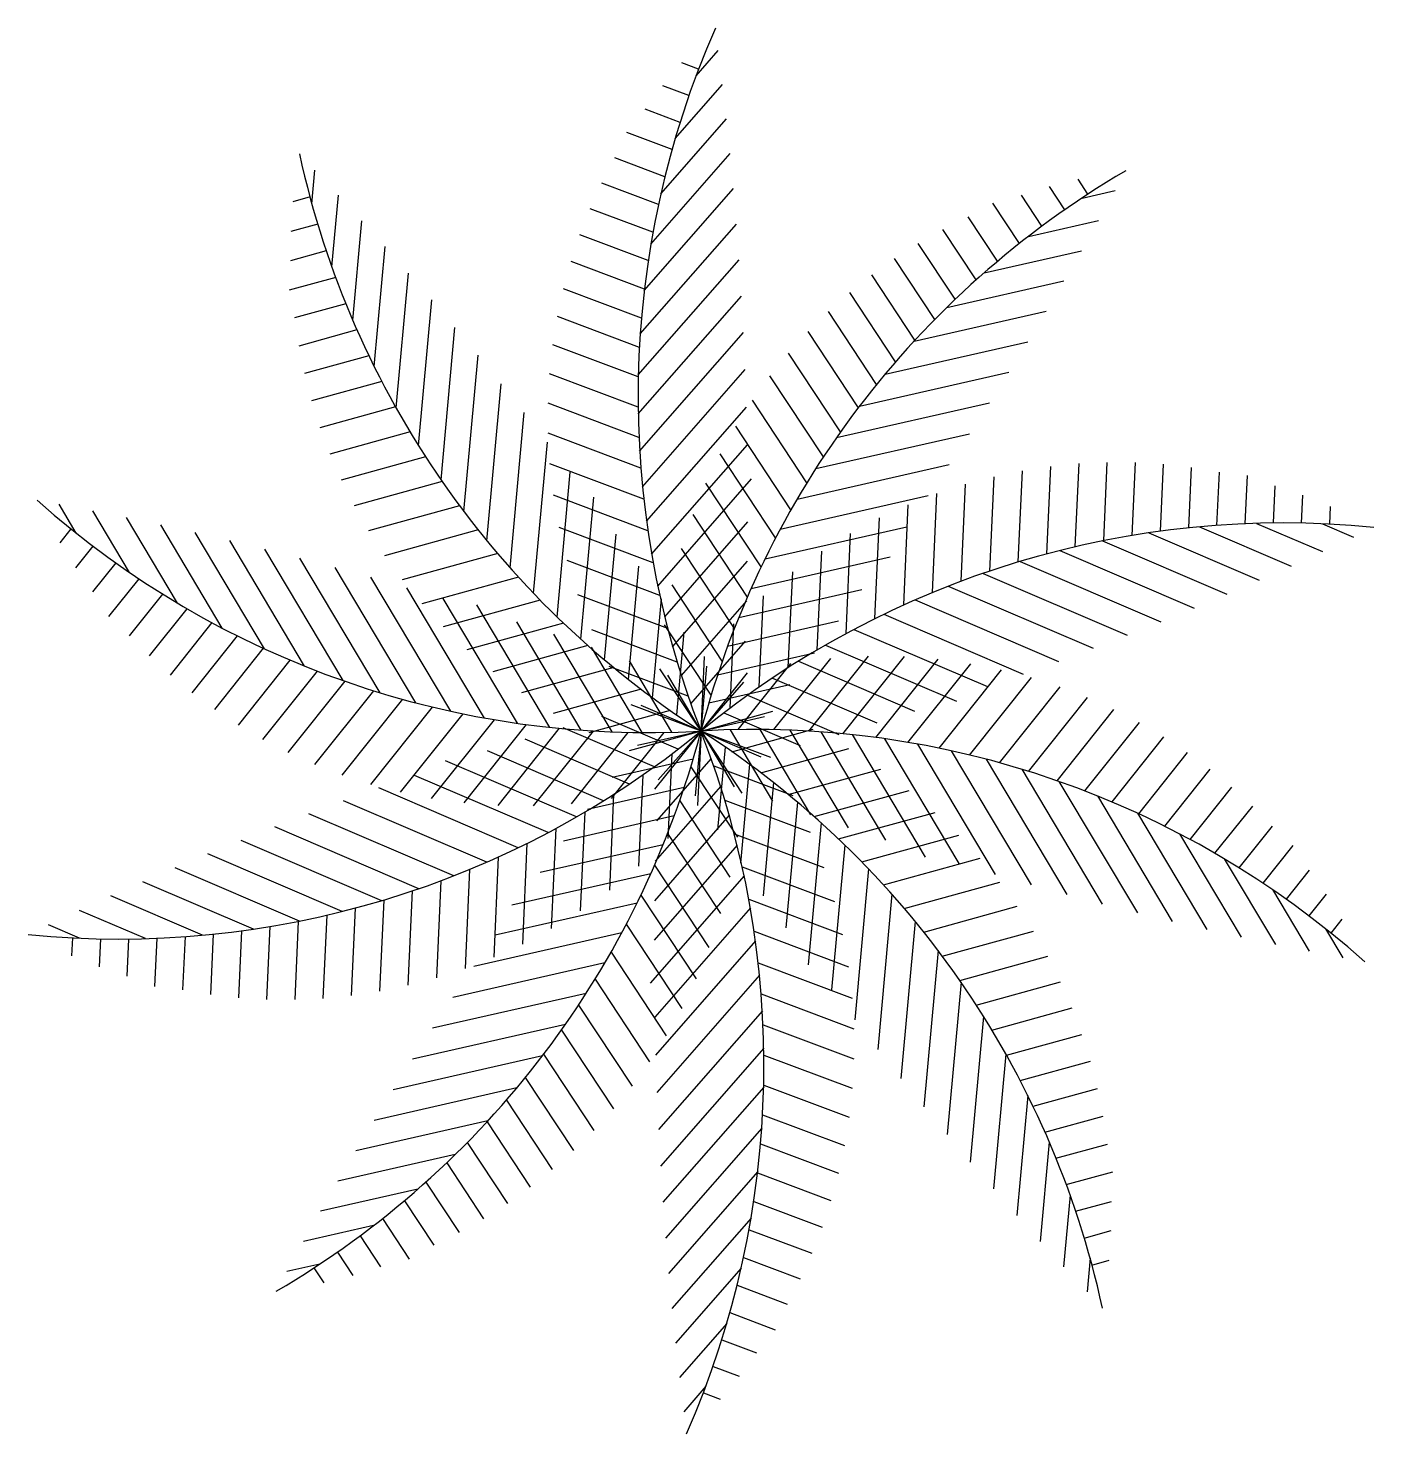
# Model space of a CAD drawing. Header units: millimetres. Extents: x -4017 to 59953, y -688 to 66564.
# Drawn here: x 12574 to 13869, y 23827 to 25180 of the extents above; entities that cross this region are included whole.
import ezdxf

# ---------------------------------------------------------------- set-up
doc = ezdxf.new("R2010")
doc.units = ezdxf.units.MM

# ---------------------------------------------------------------- blocks, each defined once
blk = doc.blocks.new('A$C23565D86')
for p, q in [((0.6428, 1.3069), (0.6642, 1.3314)), ((0.6452, 1.3133), (0.6291, 1.3193)), ((0.6359, 1.2879), (0.6108, 1.2973)), ((0.6227, 1.2466), (0.6683, 1.2986)), ((0.6274, 1.2621), (0.594, 1.2747)), ((0.6089, 1.1934), (0.6721, 1.2656)), ((0.6197, 1.2361), (0.5761, 1.2525)), ((0.5993, 1.145), (0.6756, 1.2321)), ((0.6128, 1.2098), (0.5647, 1.2279)), ((0.2731, 1.1837), (0.276, 1.2161)), ((1.02, 1.193), (1.0105, 1.2074)), ((0.2923, 1.1231), (0.2986, 1.192)), ((0.6066, 1.1832), (0.5522, 1.2037)), ((0.5929, 1.1004), (0.6788, 1.1984)), ((0.9756, 1.1621), (0.9559, 1.1919)), ((0.9976, 1.1779), (0.9828, 1.2003)), ((1.0143, 1.1893), (1.046, 1.1965)), ((0.2713, 1.1903), (0.2547, 1.1857)), ((0.6013, 1.1563), (0.5409, 1.179)), ((0.954, 1.1456), (0.9284, 1.1845)), ((0.2787, 1.1642), (0.2528, 1.1571)), ((0.3124, 1.0719), (0.3211, 1.1675)), ((0.5891, 1.0585), (0.6817, 1.1643)), ((0.933, 1.1284), (0.9047, 1.1713)), ((0.9626, 1.1523), (1.0301, 1.1676)), ((0.5968, 1.1291), (0.5311, 1.1538)), ((0.9124, 1.1105), (0.8803, 1.1591)), ((0.287, 1.1384), (0.2525, 1.1289)), ((0.3331, 1.0272), (0.3436, 1.1425)), ((0.8922, 1.0919), (0.8567, 1.1457)), ((0.9201, 1.1174), (1.0137, 1.1386)), ((0.5931, 1.1016), (0.5225, 1.1281)), ((0.5872, 1.019), (0.6843, 1.1298)), ((0.8726, 1.0725), (0.8339, 1.1311)), ((0.296, 1.1129), (0.2511, 1.1005)), ((0.3542, 0.9873), (0.366, 1.1171)), ((0.8534, 1.0524), (0.8119, 1.1153)), ((0.884, 1.0839), (0.9969, 1.1095)), ((0.5902, 1.0738), (0.5153, 1.1019)), ((0.8348, 1.0316), (0.7907, 1.0984)), ((0.3059, 1.0875), (0.2564, 1.0739)), ((0.3756, 0.9512), (0.3884, 1.0912)), ((0.5871, 0.9815), (0.6866, 1.095)), ((0.5883, 1.0456), (0.5094, 1.0752)), ((0.8166, 1.0099), (0.7702, 1.0802)), ((0.8526, 1.0515), (0.9797, 1.0803)), ((0.3165, 1.0624), (0.2604, 1.0469)), ((0.3974, 0.9181), (0.4107, 1.0648)), ((0.5885, 0.9457), (0.6885, 1.0598)), ((0.799, 0.9875), (0.7506, 1.0608)), ((0.5872, 1.0171), (0.505, 1.048)), ((0.8248, 1.0199), (0.962, 1.051)), ((0.328, 1.0375), (0.2659, 1.0203)), ((0.4193, 0.8877), (0.433, 1.038)), ((0.7819, 0.9642), (0.7318, 1.0401)), ((0.587, 0.9882), (0.5019, 1.0202)), ((0.5912, 0.9114), (0.6901, 1.0242)), ((0.7654, 0.9401), (0.7139, 1.0181)), ((0.8001, 0.989), (0.9438, 1.0217)), ((0.3404, 1.0128), (0.2727, 0.9942)), ((0.4415, 0.8595), (0.4553, 1.0106)), ((0.3536, 0.9884), (0.2809, 0.9683)), ((0.5878, 0.959), (0.5004, 0.9919)), ((0.5951, 0.8784), (0.6913, 0.9882)), ((0.7494, 0.9152), (0.697, 0.9947)), ((0.778, 0.9587), (0.9252, 0.9921)), ((0.4639, 0.8334), (0.4775, 0.9828)), ((0.3676, 0.9642), (0.2904, 0.9429)), ((0.5896, 0.9294), (0.5004, 0.963)), ((0.7341, 0.8892), (0.681, 0.9698)), ((0.7581, 0.9289), (0.906, 0.9625)), ((0.4864, 0.809), (0.4997, 0.9544)), ((0.6, 0.8466), (0.6922, 0.9518)), ((0.3826, 0.9402), (0.3014, 0.9179)), ((0.7194, 0.8623), (0.6661, 0.9432)), ((1.0078, 0.8537), (1.0114, 0.9337)), ((1.0351, 0.8596), (1.0385, 0.9349)), ((1.0624, 0.8646), (1.0656, 0.9347)), ((0.5925, 0.8995), (0.5022, 0.9334)), ((0.5091, 0.7861), (0.5218, 0.9254)), ((0.7401, 0.8996), (0.8864, 0.9328)), ((0.9254, 0.8303), (0.9296, 0.9211)), ((0.9529, 0.8391), (0.9569, 0.9268)), ((0.9804, 0.8469), (0.9842, 0.931)), ((1.0897, 0.8687), (1.0926, 0.9331)), ((1.1169, 0.8719), (1.1196, 0.9301)), ((1.1441, 0.8743), (1.1465, 0.9256)), ((1.1713, 0.8759), (1.1734, 0.9224)), ((0.3985, 0.9165), (0.3138, 0.8932)), ((0.6059, 0.8159), (0.6963, 0.9191)), ((0.7055, 0.8344), (0.6523, 0.9149)), ((0.8979, 0.8205), (0.9021, 0.9138)), ((1.1984, 0.8766), (1.2, 0.9122)), ((0.0464, 0.8667), (0.0298, 0.8946)), ((0.4153, 0.8931), (0.3277, 0.869)), ((0.5964, 0.8691), (0.5057, 0.9032)), ((0.5319, 0.7648), (0.5443, 0.9014)), ((0.7238, 0.8706), (0.8662, 0.9029)), ((0.8427, 0.7977), (0.8471, 0.8941)), ((0.8703, 0.8097), (0.8746, 0.9049)), ((1.2255, 0.8764), (1.2267, 0.9032)), ((0.0976, 0.8289), (0.0622, 0.8884)), ((0.1439, 0.7994), (0.0948, 0.8818)), ((0.6922, 0.8053), (0.6399, 0.8847)), ((0.815, 0.7846), (0.8194, 0.8814)), ((1.2526, 0.8755), (1.2533, 0.8926)), ((0.0411, 0.871), (0.0304, 0.8575)), ((0.1869, 0.7753), (0.1277, 0.8748)), ((0.2275, 0.7555), (0.1608, 0.8674)), ((0.4331, 0.8699), (0.3431, 0.8451)), ((0.6015, 0.8382), (0.5112, 0.8722)), ((0.6127, 0.7862), (0.6927, 0.8776)), ((0.7092, 0.842), (0.8455, 0.873)), ((0.7873, 0.7702), (0.7916, 0.8666)), ((1.0784, 0.8671), (1.1848, 0.8215)), ((1.1273, 0.8729), (1.2155, 0.8351)), ((1.1821, 0.8762), (1.2458, 0.849)), ((1.2457, 0.8758), (1.2756, 0.8629)), ((0.0624, 0.8543), (0.0457, 0.8333)), ((0.2661, 0.7388), (0.1941, 0.8596)), ((0.5548, 0.7448), (0.5658, 0.8657)), ((1.0339, 0.8593), (1.1537, 0.808)), ((0.3031, 0.7249), (0.2277, 0.8514)), ((0.3387, 0.7132), (0.2615, 0.8428)), ((0.452, 0.8471), (0.3601, 0.8218)), ((0.6079, 0.8069), (0.5189, 0.8404)), ((0.6203, 0.7575), (0.6924, 0.8398)), ((0.6797, 0.7751), (0.6289, 0.8521)), ((0.6959, 0.8137), (0.8296, 0.8441)), ((0.7595, 0.7545), (0.7638, 0.8494)), ((0.9548, 0.8396), (1.0902, 0.7816)), ((0.9929, 0.8501), (1.1221, 0.7947)), ((0.0843, 0.8382), (0.062, 0.8103)), ((0.3732, 0.7035), (0.2956, 0.8338)), ((0.5778, 0.726), (0.5878, 0.835)), ((0.7316, 0.7374), (0.7358, 0.8295)), ((0.9191, 0.8281), (1.0577, 0.7687)), ((0.1066, 0.8229), (0.0775, 0.7865)), ((0.4067, 0.6954), (0.3299, 0.8243)), ((0.4393, 0.6889), (0.3645, 0.8143)), ((0.4719, 0.8245), (0.3789, 0.7989)), ((0.668, 0.7436), (0.6197, 0.817)), ((0.6839, 0.7857), (0.8024, 0.8126)), ((0.8854, 0.8157), (1.0249, 0.756)), ((0.1295, 0.8082), (0.0974, 0.768)), ((0.471, 0.6838), (0.3994, 0.8039)), ((0.4929, 0.8022), (0.3995, 0.7765)), ((0.6155, 0.7752), (0.5292, 0.8076)), ((0.601, 0.7084), (0.6097, 0.8036)), ((0.6287, 0.7297), (0.6917, 0.8016)), ((0.7037, 0.7188), (0.7076, 0.8065)), ((0.8536, 0.8026), (0.9915, 0.7434)), ((0.1529, 0.7941), (0.1166, 0.7486)), ((0.502, 0.6799), (0.4318, 0.7977)), ((0.8234, 0.7887), (0.9576, 0.7312)), ((0.1768, 0.7807), (0.1366, 0.7303)), ((0.5152, 0.7803), (0.4222, 0.7546)), ((0.5323, 0.6772), (0.4702, 0.7815)), ((0.6246, 0.7428), (0.5424, 0.7737)), ((0.6573, 0.7108), (0.6126, 0.7786)), ((0.6242, 0.6919), (0.6315, 0.7715)), ((0.6732, 0.758), (0.7799, 0.7823)), ((0.6757, 0.6985), (0.6793, 0.7797)), ((0.7947, 0.7742), (0.9232, 0.7191)), ((0.2013, 0.768), (0.1575, 0.7131)), ((0.5387, 0.7587), (0.4471, 0.7334)), ((0.562, 0.6756), (0.506, 0.7695)), ((0.6378, 0.7026), (0.6905, 0.7628)), ((0.7674, 0.7591), (0.8934, 0.7051)), ((0.2263, 0.756), (0.1793, 0.6971)), ((0.2519, 0.7447), (0.202, 0.6821)), ((0.5911, 0.6749), (0.5421, 0.757)), ((0.6476, 0.6764), (0.6508, 0.748)), ((0.6636, 0.7306), (0.7568, 0.7517)), ((0.7178, 0.6777), (0.7726, 0.7463)), ((0.7514, 0.6763), (0.8089, 0.7484)), ((0.784, 0.6738), (0.8433, 0.7481)), ((0.8157, 0.6702), (0.8759, 0.7456)), ((0.2781, 0.7341), (0.2256, 0.6683)), ((0.5636, 0.7375), (0.4747, 0.713)), ((0.6352, 0.7099), (0.5592, 0.7385)), ((0.6196, 0.6752), (0.5787, 0.7439)), ((0.6476, 0.6764), (0.6081, 0.7362)), ((0.6476, 0.6764), (0.6532, 0.7387)), ((0.6476, 0.6764), (0.6922, 0.7324)), ((0.6833, 0.6778), (0.734, 0.7413)), ((0.7413, 0.7435), (0.8529, 0.6956)), ((0.8466, 0.6655), (0.9071, 0.7412)), ((0.8767, 0.6598), (0.9369, 0.7353)), ((0.3049, 0.7243), (0.2501, 0.6556)), ((0.6476, 0.6764), (0.6155, 0.7302)), ((0.6476, 0.6764), (0.6888, 0.7235)), ((0.6551, 0.7034), (0.7331, 0.7211)), ((0.7163, 0.7274), (0.8168, 0.6843)), ((0.9061, 0.6533), (0.9656, 0.7278)), ((0.9348, 0.6459), (0.9931, 0.7189)), ((0.3323, 0.7152), (0.2756, 0.6442)), ((0.3603, 0.7069), (0.302, 0.6339)), ((0.5899, 0.7167), (0.5053, 0.6933)), ((0.6924, 0.7108), (0.7802, 0.6731)), ((0.9628, 0.6376), (1.0195, 0.7086)), ((0.389, 0.6995), (0.3296, 0.625)), ((0.4184, 0.6929), (0.3582, 0.6175)), ((0.6179, 0.6963), (0.5395, 0.6747)), ((0.6256, 0.659), (0.5521, 0.6905)), ((0.6476, 0.6764), (0.5805, 0.7016)), ((0.6476, 0.6764), (0.59, 0.7011)), ((0.6476, 0.6764), (0.7166, 0.6954)), ((0.6476, 0.6764), (0.7086, 0.6903)), ((0.6695, 0.6938), (0.743, 0.6623)), ((0.9902, 0.6285), (1.045, 0.6972)), ((0.4485, 0.6873), (0.388, 0.6115)), ((0.4794, 0.6826), (0.4192, 0.6072)), ((0.5111, 0.679), (0.4519, 0.6047)), ((0.5437, 0.6764), (0.4862, 0.6044)), ((0.6027, 0.642), (0.5149, 0.6796)), ((0.6755, 0.6776), (0.7165, 0.6089)), ((0.6773, 0.6565), (0.7556, 0.6781)), ((0.7041, 0.6779), (0.753, 0.5958)), ((0.7331, 0.6772), (0.7891, 0.5832)), ((1.017, 0.6187), (1.0695, 0.6845)), ((0.5788, 0.6254), (0.4783, 0.6685)), ((0.5773, 0.6751), (0.5225, 0.6064)), ((0.6119, 0.675), (0.5612, 0.6115)), ((0.6476, 0.6764), (0.5785, 0.6574)), ((0.6476, 0.6764), (0.5865, 0.6625)), ((0.6476, 0.6764), (0.6029, 0.6204)), ((0.6476, 0.6764), (0.6063, 0.6293)), ((0.6476, 0.6764), (0.6419, 0.614)), ((0.6476, 0.6764), (0.6443, 0.6048)), ((0.6476, 0.6764), (0.7051, 0.6517)), ((0.6476, 0.6764), (0.6796, 0.6226)), ((0.6476, 0.6764), (0.7146, 0.6512)), ((0.6476, 0.6764), (0.687, 0.6166)), ((0.7628, 0.6756), (0.825, 0.5713)), ((0.7931, 0.6729), (0.8633, 0.5551)), ((0.8241, 0.669), (0.8957, 0.5489)), ((0.8559, 0.6639), (0.9306, 0.5384)), ((1.0432, 0.6081), (1.0931, 0.6707)), ((0.5539, 0.6093), (0.4422, 0.6572)), ((0.64, 0.6494), (0.5621, 0.6317)), ((0.6573, 0.6501), (0.6047, 0.59)), ((0.6195, 0.6543), (0.6158, 0.5731)), ((0.6709, 0.6609), (0.6636, 0.5813)), ((0.7052, 0.6361), (0.7899, 0.6595)), ((0.8884, 0.6574), (0.9652, 0.5285)), ((1.0688, 0.5968), (1.1158, 0.6557)), ((0.5277, 0.5937), (0.4017, 0.6477)), ((0.6378, 0.642), (0.6826, 0.5742)), ((0.6599, 0.6429), (0.736, 0.6143)), ((0.6941, 0.6444), (0.6855, 0.5492)), ((0.7315, 0.6153), (0.8205, 0.6398)), ((0.9219, 0.6493), (0.9996, 0.519)), ((0.9564, 0.6396), (1.0336, 0.5099)), ((1.0938, 0.5848), (1.1376, 0.6397)), ((0.5004, 0.5786), (0.3719, 0.6337)), ((0.5915, 0.634), (0.5875, 0.5463)), ((0.6664, 0.6231), (0.6035, 0.5512)), ((0.7173, 0.6268), (0.7073, 0.5178)), ((0.9921, 0.6279), (1.0675, 0.5013)), ((1.1183, 0.5721), (1.1585, 0.6225)), ((0.4415, 0.5502), (0.3036, 0.6093)), ((0.4717, 0.5641), (0.3375, 0.6216)), ((0.6315, 0.6222), (0.5383, 0.601)), ((0.5635, 0.6154), (0.5594, 0.5233)), ((0.6271, 0.6091), (0.6754, 0.5358)), ((0.6705, 0.6099), (0.7527, 0.5791)), ((0.7564, 0.5941), (0.848, 0.6193)), ((1.0291, 0.6139), (1.101, 0.4931)), ((0.4097, 0.537), (0.2703, 0.5968)), ((0.5357, 0.5983), (0.5314, 0.5034)), ((0.6748, 0.5953), (0.6027, 0.513)), ((0.7403, 0.608), (0.7293, 0.4871)), ((0.7799, 0.5725), (0.873, 0.5981)), ((1.0677, 0.5973), (1.1344, 0.4854)), ((1.1422, 0.5587), (1.1785, 0.6042)), ((0.3761, 0.5246), (0.2374, 0.5841)), ((0.5079, 0.5826), (0.5035, 0.4862)), ((0.6219, 0.5948), (0.5152, 0.5705)), ((0.7632, 0.588), (0.7508, 0.4514)), ((1.1656, 0.5446), (1.1977, 0.5848)), ((0.3403, 0.5131), (0.205, 0.5712)), ((0.4801, 0.5682), (0.4757, 0.4714)), ((0.6154, 0.5777), (0.6662, 0.5007)), ((0.6796, 0.5776), (0.7659, 0.5452)), ((0.8022, 0.5506), (0.8956, 0.5763)), ((1.1082, 0.5774), (1.1674, 0.478)), ((0.3022, 0.5027), (0.173, 0.5581)), ((0.4524, 0.5551), (0.4481, 0.4587)), ((0.6112, 0.567), (0.4928, 0.5402)), ((0.6824, 0.5665), (0.6024, 0.4752)), ((0.786, 0.5666), (0.7733, 0.4274)), ((1.1885, 0.5299), (1.2176, 0.5663)), ((0.2612, 0.4934), (0.1415, 0.5448)), ((0.4248, 0.5431), (0.4205, 0.4479)), ((0.6029, 0.5474), (0.6552, 0.4681)), ((0.6873, 0.5458), (0.7762, 0.5124)), ((0.8087, 0.5438), (0.7955, 0.3984)), ((0.8232, 0.5283), (0.9163, 0.5539)), ((1.1512, 0.5534), (1.2003, 0.471)), ((1.2109, 0.5145), (1.2332, 0.5425)), ((0.2168, 0.4857), (0.1103, 0.5313)), ((0.3972, 0.5323), (0.393, 0.439)), ((0.5992, 0.5391), (0.4655, 0.5087)), ((0.6892, 0.5369), (0.5988, 0.4337)), ((0.8432, 0.5057), (0.935, 0.531)), ((0.1678, 0.4798), (0.0797, 0.5177)), ((0.3697, 0.5225), (0.3656, 0.4317)), ((0.5897, 0.5184), (0.6428, 0.4378)), ((0.6936, 0.5145), (0.7839, 0.4806)), ((0.8312, 0.5194), (0.8176, 0.37)), ((1.1975, 0.5238), (1.2329, 0.4644)), ((1.2327, 0.4985), (1.2495, 0.5195)), ((0.113, 0.4766), (0.0494, 0.5038)), ((0.3148, 0.5059), (0.3109, 0.4218)), ((0.3422, 0.5137), (0.3382, 0.426)), ((0.586, 0.5108), (0.4496, 0.4798)), ((0.6951, 0.5062), (0.603, 0.401)), ((0.862, 0.4828), (0.952, 0.5077)), ((0.0494, 0.477), (0.0195, 0.4898)), ((0.2327, 0.4882), (0.2295, 0.4181)), ((0.26, 0.4932), (0.2566, 0.4179)), ((0.2874, 0.4991), (0.2837, 0.4191)), ((0.5757, 0.4905), (0.629, 0.4095)), ((0.8536, 0.4932), (0.8398, 0.3421)), ((1.254, 0.4818), (1.2647, 0.4953)), ((0.0426, 0.4773), (0.0418, 0.4602)), ((0.0696, 0.4764), (0.0684, 0.4495)), ((0.0967, 0.4762), (0.0951, 0.4405)), ((0.1238, 0.4769), (0.1217, 0.4304)), ((0.151, 0.4785), (0.1487, 0.4272)), ((0.1782, 0.4809), (0.1755, 0.4227)), ((0.2054, 0.4841), (0.2025, 0.4197)), ((0.5713, 0.4822), (0.4289, 0.4498)), ((0.7, 0.4744), (0.6038, 0.3646)), ((0.6987, 0.4837), (0.7894, 0.4496)), ((0.8798, 0.4597), (0.9675, 0.4838)), ((1.2487, 0.4861), (1.2654, 0.4581)), ((0.561, 0.4636), (0.6141, 0.383)), ((0.8758, 0.4651), (0.8621, 0.3148)), ((0.555, 0.4532), (0.4087, 0.42)), ((0.7026, 0.4533), (0.793, 0.4194)), ((0.8967, 0.4363), (0.9813, 0.4596)), ((0.5457, 0.4376), (0.5981, 0.3581)), ((0.7039, 0.4414), (0.6051, 0.3286)), ((0.8978, 0.4347), (0.8844, 0.288)), ((0.9125, 0.4126), (0.9937, 0.4349)), ((0.537, 0.4238), (0.3891, 0.3903)), ((0.7055, 0.4234), (0.7947, 0.3898)), ((0.5298, 0.4126), (0.5812, 0.3347)), ((0.7066, 0.4071), (0.6066, 0.293)), ((0.9275, 0.3886), (1.0047, 0.4099)), ((0.5171, 0.394), (0.37, 0.3606)), ((0.7073, 0.3938), (0.7947, 0.3609)), ((0.9195, 0.4016), (0.9067, 0.2616)), ((0.5132, 0.3885), (0.5633, 0.3127)), ((0.9416, 0.3644), (1.0142, 0.3844)), ((0.4961, 0.3653), (0.5445, 0.292)), ((0.708, 0.3713), (0.6086, 0.2578)), ((0.9409, 0.3655), (0.9291, 0.2357)), ((0.495, 0.3637), (0.3513, 0.3311)), ((0.7081, 0.3646), (0.7932, 0.3326)), ((0.9547, 0.34), (1.0224, 0.3586)), ((0.4785, 0.3429), (0.5249, 0.2726)), ((0.4703, 0.3329), (0.3332, 0.3017)), ((0.7079, 0.3338), (0.6108, 0.2229)), ((0.7079, 0.3357), (0.7901, 0.3048)), ((0.9621, 0.3256), (0.9515, 0.2103)), ((0.9671, 0.3153), (1.0292, 0.3324)), ((0.4604, 0.3212), (0.5044, 0.2544)), ((0.4425, 0.3013), (0.3155, 0.2724)), ((0.4417, 0.3004), (0.4832, 0.2374)), ((0.7069, 0.3072), (0.7857, 0.2776)), ((0.9786, 0.2904), (1.0347, 0.3059)), ((0.7061, 0.2943), (0.6134, 0.1885)), ((0.4225, 0.2803), (0.4612, 0.2217)), ((0.7049, 0.279), (0.7798, 0.2509)), ((0.9827, 0.2809), (0.974, 0.1853)), ((0.9892, 0.2653), (1.0388, 0.2789)), ((0.4111, 0.2689), (0.2982, 0.2433)), ((0.4029, 0.2609), (0.4384, 0.2071)), ((0.7022, 0.2524), (0.6163, 0.1544)), ((0.702, 0.2512), (0.7726, 0.2247)), ((0.9991, 0.2399), (1.044, 0.2523)), ((0.375, 0.2354), (0.2814, 0.2142)), ((0.3828, 0.2423), (0.4148, 0.1937)), ((0.3622, 0.2244), (0.3904, 0.1815)), ((0.6983, 0.2237), (0.7641, 0.199)), ((1.0028, 0.2297), (0.9965, 0.1608)), ((1.0081, 0.2143), (1.0426, 0.2238)), ((0.3411, 0.2072), (0.3667, 0.1683)), ((0.6958, 0.2077), (0.6195, 0.1206)), ((0.3325, 0.2005), (0.265, 0.1852)), ((0.3196, 0.1907), (0.3392, 0.1608)), ((0.6938, 0.1965), (0.7542, 0.1738)), ((1.0164, 0.1885), (1.0423, 0.1957)), ((0.2808, 0.1635), (0.2491, 0.1563)), ((0.2976, 0.1749), (0.3124, 0.1524)), ((0.6885, 0.1696), (0.743, 0.1491)), ((1.022, 0.1691), (1.0191, 0.1367)), ((1.0238, 0.1625), (1.0404, 0.1671)), ((0.2751, 0.1597), (0.2846, 0.1454)), ((0.6862, 0.1594), (0.623, 0.0872)), ((0.6823, 0.143), (0.7304, 0.1249)), ((0.6754, 0.1167), (0.719, 0.1003)), ((0.6724, 0.1062), (0.6268, 0.0542)), ((0.6677, 0.0906), (0.7011, 0.0781)), ((0.6592, 0.0649), (0.6843, 0.0555)), ((0.6523, 0.0459), (0.6309, 0.0214)), ((0.6499, 0.0395), (0.666, 0.0335))]:
    blk.add_line(p, q)
for centre, start, end in [((1.4705, 0.9979), 156.3171, 201.3402), ((1.1243, 1.4202), 192.3171, 237.3402), ((1.5023, 0.4528), 120.3171, 165.3402), ((0.5961, 1.5584), 228.3171, 273.3402), ((1.2076, -0.0069), 84.3171, 129.3402), ((0.699, -0.2056), 48.3171, 93.3402), ((0.0875, 1.3597), 264.3171, 309.3402), ((-0.2072, 0.9), 300.3171, 345.3402), ((-0.1754, 0.3549), 336.3171, 21.3402), ((0.1708, -0.0674), 12.3171, 57.3402)]:
    blk.add_arc(centre, 0.8835, start, end)

msp = doc.modelspace()

# ---------------------------------------------------------------- block references
at = {"xscale": 1000, "yscale": 1000, "zscale": 1000}
msp.add_blockref('A$C23565D86', (12573.6, 23827), dxfattribs=at)

doc.saveas('drawing.dxf')
